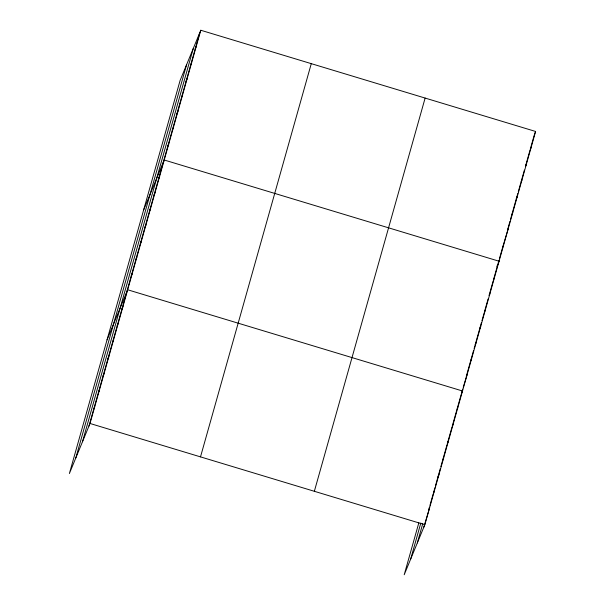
<?xml version="1.0" encoding="UTF-8"?>
<svg xmlns="http://www.w3.org/2000/svg" width="605" height="605" viewBox="0 0 605 605"><rect width="100%" height="100%" fill="white"/><g stroke="black" fill="none" stroke-linecap="round" stroke-linejoin="round"><path stroke-width="0.91" d="M75.837 457.879L186.612 64.652M82.484 441.741L193.26 48.513M88.943 426.086L199.718 32.859M200.792 30.25L180.154 80.306L69.386 473.533L90.016 423.477L200.792 30.25L535.614 131.466L424.846 524.694L404.208 574.75L418.826 522.856M200.505 456.881L311.28 63.654M314.35 491.29L425.126 98.063M410.666 559.088L420.823 523.03M417.314 542.957L422.766 523.605M423.765 527.303L429.55 507.981M428.726 509.705L429.467 507.073M429.966 505.311L433.18 493.877M433.43 492.999L434.919 487.721M435.411 485.959L440.372 468.368M440.863 466.606L442.353 461.328M447.057 444.622L442.603 460.45L443.677 457.841M452.018 427.024L447.307 443.737L448.381 441.128M452.26 426.147L456.722 410.319M456.972 409.434L461.184 394.483M462.696 389.098L461.433 393.605L462.507 390.996L127.678 289.78L107.047 339.836M463.211 387.298L467.075 374.775M466.251 376.484L473.617 350.348M474.123 348.548L474.887 345.841M481.489 322.412L475.137 344.941L476.211 342.332M481.996 320.612L484.023 313.398M488.084 298.983L484.28 312.498L485.354 309.889M489.105 295.376L493.166 280.962M498.24 262.941L499.004 260.233M499.511 258.433L502.301 248.519M507.376 230.497L509.917 221.483M510.423 219.683L517.789 193.547M518.296 191.747L520.837 182.733M521.087 181.833L524.391 170.118M529.972 150.297L525.405 166.511L526.479 163.91M530.23 149.39L534.291 134.975M195.143 49.081L196.217 46.472M190.575 65.302L191.649 62.693M186.007 81.516L187.081 78.915M181.439 97.738L182.513 95.136M176.864 113.959L177.946 111.35M172.296 130.181L173.37 127.572M167.729 146.402L168.803 143.793M143.604 210.071L164.235 160.015L499.064 261.231L498.346 262.971M158.593 178.846L159.667 176.236M154.018 195.067L155.092 192.458M149.45 211.281L150.524 208.68M144.882 227.503L145.956 224.901M140.315 243.724L141.388 241.115M135.739 259.946L136.821 257.337M131.172 276.167L132.245 273.558M121.892 309.102L122.974 306.493M117.189 325.815L118.262 323.206M112.477 342.521L113.558 339.919M107.773 359.234L108.847 356.632M103.062 375.947L104.136 373.338M98.358 392.66L99.432 390.051M93.646 409.373L94.72 406.764M534.54 134.076L535.614 131.466M530.328 149.427L531.046 147.688M521.192 181.863L521.911 180.124M516.262 198.954L517.336 196.345M511.694 215.176L512.768 212.567M508.2 228.788L502.558 247.619L503.632 245.01M496.909 266.45L497.983 263.84L493.415 280.062L494.489 277.453M489.203 295.406L489.921 293.675M479.712 328.719L480.786 326.11M470.569 361.162L471.643 358.553M457.077 409.449L457.796 407.709M452.374 426.154L453.092 424.423M437.891 477.163L438.965 474.554M433.543 493.007L434.261 491.268M90.016 423.477L424.846 524.694"/></g></svg>
